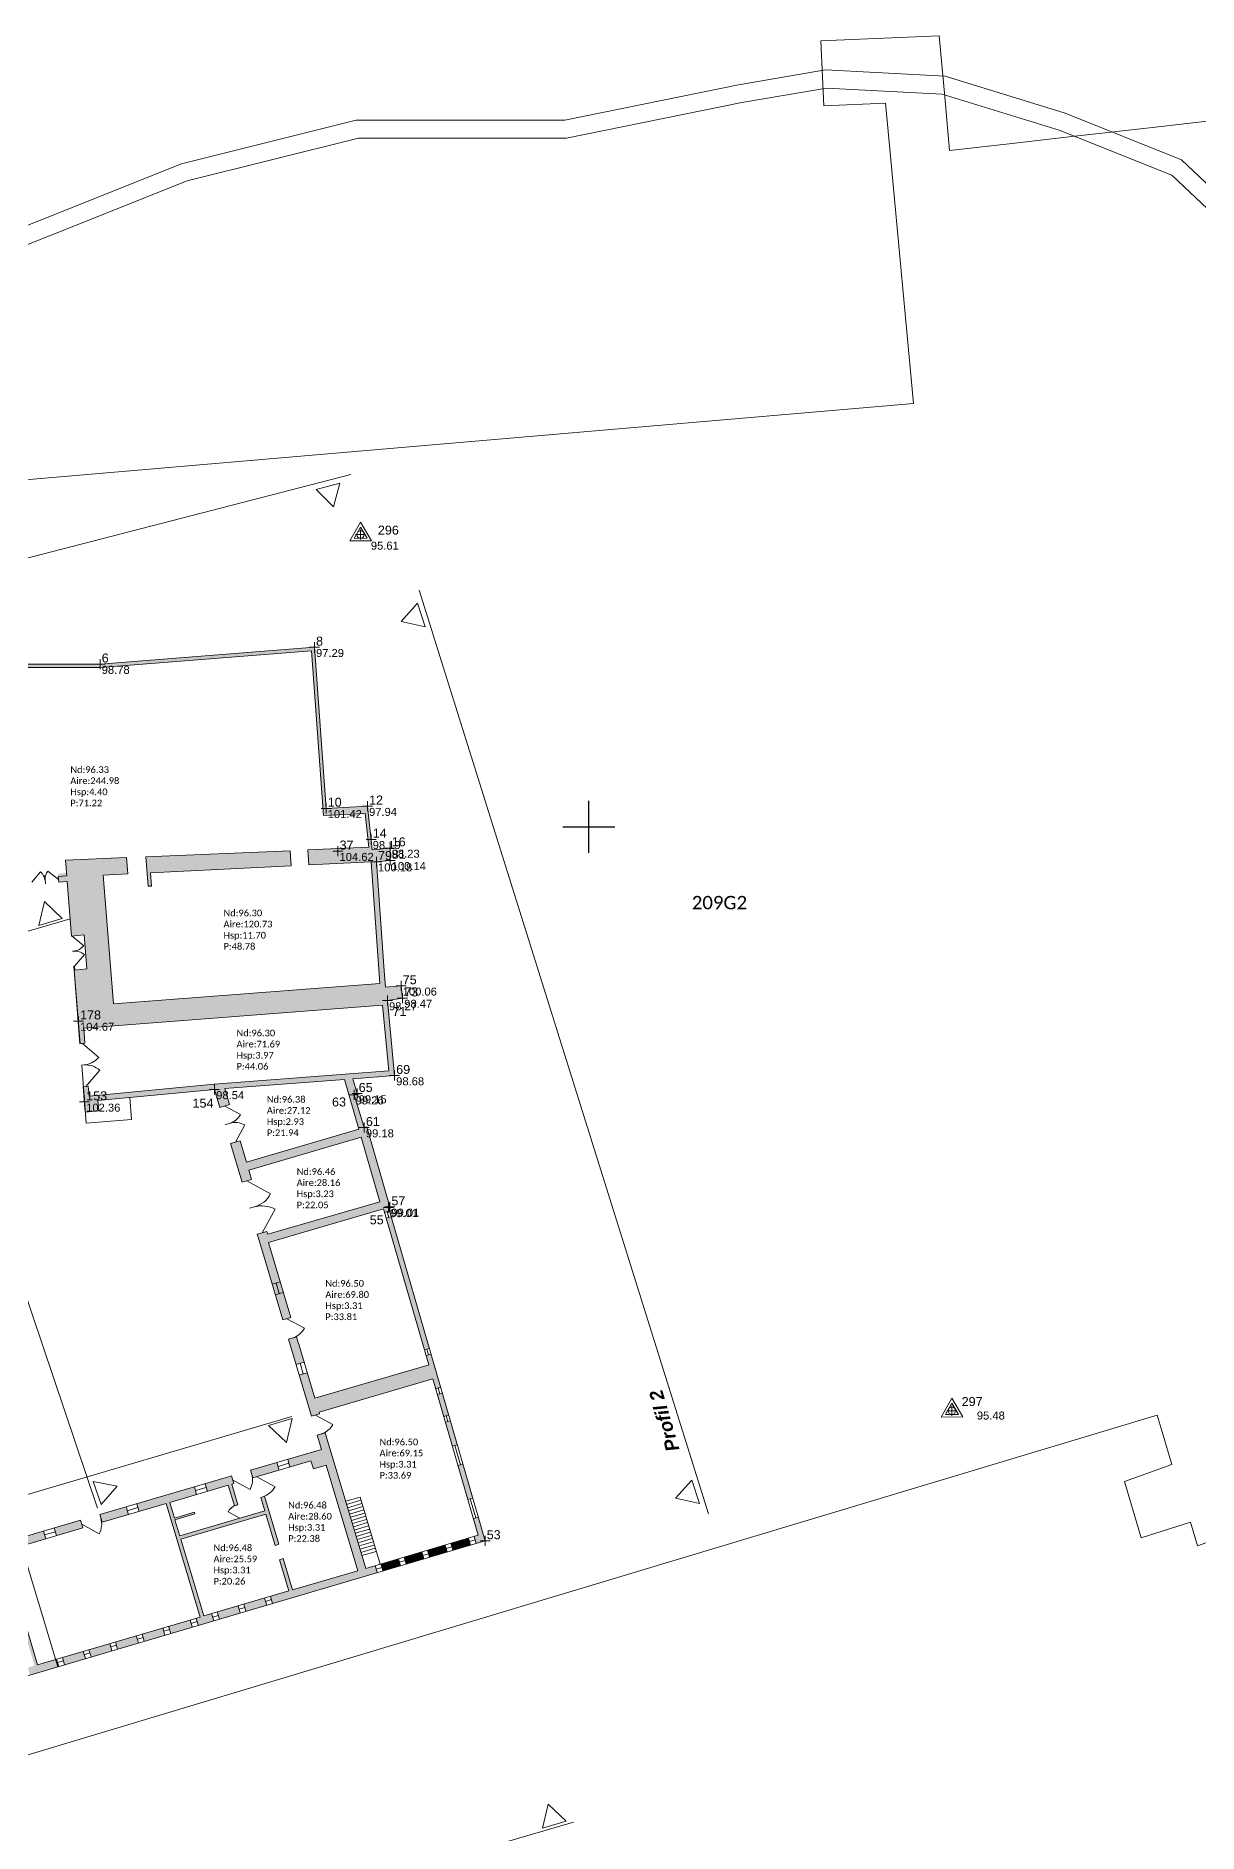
# Model space of a CAD drawing. Header units: metres. Extents: x 113120 to 240396, y 120329 to 242116.
# Drawn here: x 117029.3 to 117099.1, y 121002.1 to 121109.9 of the extents above; entities that cross this region are included whole.
import ezdxf
from ezdxf.enums import TextEntityAlignment as Align

# ---------------------------------------------------------------- set-up
doc = ezdxf.new("R2010")
doc.units = ezdxf.units.M
doc.header["$LTSCALE"] = 3
doc.header["$PDMODE"] = 2
doc.header["$PDSIZE"] = 0.3
doc.layers.get('0').update_dxf_attribs({"lineweight": 0})
for name, color, linetype, lineweight in [('Batiment', 4, 'Continuous', 0), ('Bpn_CaPa', 78, 'Continuous', 0), ('Bpt_CaNu', 7, 'Continuous', 0), ('Coupe profil', 10, 'Continuous', 0), ("Cours d'eau", 140, 'Continuous', 0), ('Hachure batiment', 11, 'Continuous', 0), ('Légende', 255, 'Continuous', 0), ('station', 30, 'Continuous', 0), ('TopoAlt', 30, 'Continuous', 0), ('TOPOJIS', 5, 'Continuous', 0), ('TopoMat', 5, 'Continuous', 0)]:
    doc.layers.add(name, color=color, linetype=linetype, lineweight=lineweight)
doc.layers.add('Carroyage(1)_Croix', color=7, linetype='Continuous')
doc.styles.add('Legend', font='')
doc.styles.get("Standard").update_dxf_attribs({"font": 'arial.ttf'})
doc.styles.get('Legend').set_extended_font_data('Calibri')

# ---------------------------------------------------------------- blocks, each defined once
blk = doc.blocks.new('TCPOINT')
at = {"color": 0}
blk.add_point((0, 0), dxfattribs=at)
at = {"layer": 'TopoAlt'}
blk.add_attdef('ALT', text='', height=0.3, dxfattribs=at).set_placement((0.1, -0.1), align=Align.TOP_LEFT)
at = {"layer": 'TopoMat'}
blk.add_attdef('MAT', (0.1, 0.1), '', height=0.3, dxfattribs=at)
blk = doc.blocks.new('t001')
at = {"color": 0}
blk.add_line((0, 0), (0, 0), dxfattribs=at)
for points in [[(0.65, -0.37), (0, 0.75), (-0.65, -0.38)], [(0.39, -0.22), (0, 0.45), (-0.39, -0.23)]]:
    blk.add_lwpolyline(points, close=True, dxfattribs=at)
blk.add_circle((0, 0), 0.225, dxfattribs=at)

msp = doc.modelspace()

# ---------------------------------------------------------------- hatches: boundary and pattern name
at = {"layer": 'Hachure batiment'}
h = msp.add_hatch(color=256, dxfattribs=at)
h.dxf.hatch_style = 1
h.paths.add_polyline_path([(117042.6, 121038.05), (117043.18, 121038.22), (117043.23, 121038.05), (117049.95, 121040), (117048.83, 121043.88), (117042.1, 121041.89), (117042.26, 121041.34), (117041.69, 121041.17), (117041, 121043.49), (117041.58, 121043.66), (117041.96, 121042.37), (117048.69, 121044.35), (117047.83, 121047.34), (117040.65, 121046.79), (117040.94, 121045.83), (117040.36, 121045.66), (117040.04, 121046.74), (117033.04, 121046.07), (117033.09, 121045.46), (117032.28, 121045.38), (117032.24, 121045.99), (117032.16, 121046.91), (117032.46, 121046.93), (117032.51, 121046.34), (117040.01, 121047.06), (117050.49, 121047.86), (117050.11, 121051.79), (117032.19, 121050.42), (117032.26, 121049.51), (117031.97, 121049.48), (117031.62, 121053.9), (117032.37, 121053.97), (117032.21, 121056.01), (117031.46, 121055.93), (117031.2, 121059.21), (117030.69, 121059.17), (117030.65, 121059.68), (117031.15, 121059.73), (117031.1, 121060.49), (117034.75, 121060.65), (117034.83, 121059.67), (117033.36, 121059.6), (117033.97, 121051.88), (117049.95, 121053.1), (117049.43, 121060.39), (117045.69, 121060.21), (117045.63, 121061.11), (117049.29, 121061.27), (117049.07, 121063.3), (117046.57, 121063.17), (117045.86, 121073.05), (117033.19, 121072.05), (117025.78, 121072.04), (117026.19, 121065.78), (117025.74, 121065.77), (117025.72, 121065.97), (117024.43, 121065.94), (117024.41, 121066.26), (117025.7, 121066.29), (117025.35, 121071.74), (117021.28, 121071.71), (117021.63, 121066.2), (117023.07, 121066.23), (117023.09, 121065.91), (117021.65, 121065.88), (117021.67, 121065.68), (117021.21, 121065.67), (117020.82, 121071.71), (117012.35, 121071.64), (117012.7, 121063.56), (117016.04, 121063.64), (117016.08, 121063.02), (117012.52, 121062.94), (117012.89, 121061.57), (117012.45, 121061.45), (117012.31, 121061.96), (117006.77, 121060.46), (117007.33, 121058.41), (117007.13, 121058.35), (117006.58, 121060.41), (117006.27, 121060.33), (117006.17, 121060.67), (117006.48, 121060.76), (117006.42, 121061), (117006.61, 121061.05), (117006.68, 121060.81), (117009.18, 121061.49), (117009.11, 121061.73), (117009.27, 121061.73), (117009.32, 121061.53), (117011.07, 121062), (117011.06, 121062.05), (117011.2, 121062.09), (117011.21, 121062.04), (117012.36, 121062.35), (117012, 121063.7), (117010.85, 121063.39), (117010.95, 121063), (117010.81, 121062.97), (117010.7, 121063.35), (117008.96, 121062.88), (117009.02, 121062.64), (117008.88, 121062.6), (117008.81, 121062.84), (117006.31, 121062.16), (117006.38, 121061.92), (117006.18, 121061.87), (117006.11, 121062.11), (117005.61, 121061.97), (117005.54, 121062.23), (117011.78, 121063.92), (117010.84, 121067.38), (117012.17, 121067.74), (117011.8, 121069.1), (117012.41, 121069.26), (117011.92, 121069.91), (117011.79, 121072.97), (117012.42, 121072.98), (117012.46, 121072.14), (117014.04, 121072.15), (117013.87, 121075.99), (117014.32, 121076.01), (117014.49, 121072.16), (117018.57, 121072.19), (117025.32, 121072.24), (117033.17, 121072.25), (117046.03, 121073.26), (117046.73, 121063.6), (117049.21, 121063.73), (117049.49, 121061.12), (117050.57, 121061.22), (117050.57, 121060.48), (117049.75, 121060.4), (117050.29, 121052.88), (117051.23, 121052.95), (117051.32, 121052.22), (117050.41, 121052.07), (117050.84, 121047.57), (117048.33, 121047.37), (117048.59, 121046.49), (117048.41, 121046.42), (117049.02, 121044.45), (117049.17, 121044.49), (117050.55, 121039.69), (117050.47, 121039.66), (117050.53, 121039.45), (117050.24, 121039.36), (117050.18, 121039.57), (117043.27, 121037.56), (117044.61, 121033.06), (117044.13, 121032.92)])
h = msp.add_hatch(color=256, dxfattribs=at)
h.dxf.hatch_style = 1
h.paths.add_polyline_path([(117035.92, 121060.7), (117044.58, 121061.06), (117044.64, 121060.15), (117036.19, 121059.74), (117036.25, 121058.94), (117036.06, 121058.93)])
h = msp.add_hatch(color=256, dxfattribs=at)
h.dxf.hatch_style = 1
h.paths.add_polyline_path([(117050.63, 121039.1), (117052.92, 121031.2), (117052.63, 121031.12), (117050.34, 121039.02)])
h = msp.add_hatch(color=256, dxfattribs=at)
h.dxf.hatch_style = 1
h.paths.add_polyline_path([(117044.93, 121030.25), (117044.48, 121031.76), (117044.96, 121031.9), (117045.41, 121030.39)])
h = msp.add_hatch(color=256, dxfattribs=at)
h.dxf.hatch_style = 1
h.paths.add_polyline_path([(117053.02, 121030.86), (117052.73, 121030.78), (117052.9, 121030.22), (117046.06, 121028.23), (117045.6, 121029.75), (117045.12, 121029.61), (117045.86, 121027.14), (117046.34, 121027.28), (117046.31, 121027.38), (117053.14, 121029.38), (117053.31, 121028.79), (117053.59, 121028.88)])
h = msp.add_hatch(color=256, dxfattribs=at)
h.dxf.hatch_style = 1
h.paths.add_polyline_path([(117054.08, 121027.22), (117053.69, 121028.53), (117053.41, 121028.45), (117053.79, 121027.13)])
h = msp.add_hatch(color=256, dxfattribs=at)
h.dxf.hatch_style = 1
h.paths.add_polyline_path([(117043.52, 121015.91), (117043.39, 121016.33), (117044.49, 121016.66), (117043.93, 121018.53), (117044.15, 121018.6), (117044.71, 121016.72), (117048.63, 121017.87), (117046.74, 121024.21), (117045.97, 121023.98), (117045.82, 121024.46), (117044.56, 121024.09), (117044.43, 121024.55), (117046.46, 121025.15), (117046.2, 121026.01), (117046.68, 121026.15), (117049.11, 121018.01), (117049.67, 121018.18), (117049.8, 121017.76)])
h = msp.add_hatch(color=256, dxfattribs=at)
h.dxf.hatch_style = 1
h.paths.add_polyline_path([(117054.31, 121025.34), (117053.89, 121026.79), (117054.18, 121026.87), (117054.6, 121025.42)])
h = msp.add_hatch(color=256, dxfattribs=at)
h.dxf.hatch_style = 1
h.paths.add_polyline_path([(117042.2, 121023.9), (117043.78, 121024.36), (117043.92, 121023.9), (117042.34, 121023.44)])
h = msp.add_hatch(color=256, dxfattribs=at)
h.dxf.hatch_style = 1
h.paths.add_polyline_path([(117055.52, 121022.23), (117054.93, 121024.27), (117054.65, 121024.18), (117055.24, 121022.15)])
h = msp.add_hatch(color=256, dxfattribs=at)
h.dxf.hatch_style = 1
h.paths.add_polyline_path([(117039.05, 121014.61), (117038.93, 121015.02), (117039.17, 121015.09), (117037.13, 121021.91), (117035.51, 121021.43), (117035.37, 121021.89), (117038.83, 121022.91), (117038.96, 121022.45), (117037.35, 121021.97), (117037.64, 121021.02), (117038.84, 121021.38), (117038.86, 121021.28), (117037.66, 121020.93), (117037.95, 121019.97), (117043.06, 121021.47), (117042.81, 121022.27), (117043.04, 121022.34), (117043.9, 121019.46), (117043.67, 121019.39), (117043.12, 121021.27), (117038.01, 121019.77), (117039.39, 121015.16), (117039.86, 121015.3), (117039.99, 121014.87)])
h = msp.add_hatch(color=256, dxfattribs=at)
h.dxf.hatch_style = 1
h.paths.add_polyline_path([(117041.05, 121023.56), (117040.68, 121023.45), (117039.47, 121023.09), (117039.61, 121022.63), (117040.86, 121023), (117041.23, 121021.77), (117041.44, 121021.83), (117041.07, 121023.06), (117041.19, 121023.1)])
h = msp.add_hatch(color=256, dxfattribs=at)
h.dxf.hatch_style = 1
h.paths.add_polyline_path([(117034.73, 121021.7), (117033.15, 121021.24), (117033.29, 121020.78), (117034.87, 121021.24)])
h = msp.add_hatch(color=256, dxfattribs=at)
h.dxf.hatch_style = 1
h.paths.add_polyline_path([(117032, 121020.9), (117030.42, 121020.44), (117030.56, 121019.98), (117032.13, 121020.44)])
h = msp.add_hatch(color=256, dxfattribs=at)
h.dxf.hatch_style = 1
h.paths.add_polyline_path([(117055.74, 121019.51), (117055.62, 121019.93), (117055.86, 121020), (117055.57, 121021), (117055.86, 121021.08), (117056.27, 121019.66)])
h = msp.add_hatch(color=256, dxfattribs=at)
h.dxf.hatch_style = 1
h.paths.add_polyline_path([(117025.88, 121019.1), (117029.78, 121020.25), (117029.91, 121019.79), (117027.41, 121019.05), (117029.41, 121012.23), (117030.5, 121012.55), (117030.56, 121012.57), (117030.69, 121012.12), (117028.96, 121011.62), (117028.84, 121012.06), (117029.24, 121012.18), (117028.05, 121016.25), (117025.55, 121015.52), (117025.77, 121014.76), (117025.6, 121014.71), (117025.33, 121015.64), (117024.69, 121015.45), (117024.96, 121014.52), (117024.81, 121014.47), (117024.52, 121015.43), (117024.04, 121015.29), (117023.99, 121015.46), (117024.47, 121015.6), (117024.03, 121017.12), (117024.18, 121017.17), (117024.63, 121015.65), (117027.94, 121016.62), (117027.24, 121019), (117026.01, 121018.64)])
h = msp.add_hatch(color=256, dxfattribs=at)
h.dxf.hatch_style = 1
h.paths.add_polyline_path([(117052.94, 121018.68), (117054, 121019), (117053.88, 121019.41), (117052.82, 121019.1)])
h = msp.add_hatch(color=256, dxfattribs=at)
h.dxf.hatch_style = 1
h.paths.add_polyline_path([(117054.34, 121019.1), (117055.4, 121019.41), (117055.28, 121019.83), (117054.22, 121019.52)])
h = msp.add_hatch(color=256, dxfattribs=at)
h.dxf.hatch_style = 1
h.paths.add_polyline_path([(117050.02, 121018.28), (117051.07, 121018.59), (117051.2, 121018.17), (117050.14, 121017.86)])
h = msp.add_hatch(color=256, dxfattribs=at)
h.dxf.hatch_style = 1
h.paths.add_polyline_path([(117051.54, 121018.27), (117052.6, 121018.58), (117052.47, 121019), (117051.42, 121018.69)])
h = msp.add_hatch(color=256, dxfattribs=at)
h.dxf.hatch_style = 1
h.paths.add_polyline_path([(117041.92, 121015.44), (117041.8, 121015.87), (117043.04, 121016.23), (117043.17, 121015.8)])
h = msp.add_hatch(color=256, dxfattribs=at)
h.dxf.hatch_style = 1
h.paths.add_polyline_path([(117040.2, 121015.4), (117041.45, 121015.77), (117041.58, 121015.34), (117040.33, 121014.97)])
h = msp.add_hatch(color=256, dxfattribs=at)
h.dxf.hatch_style = 1
h.paths.add_polyline_path([(117034.22, 121013.17), (117034.09, 121013.6), (117035.34, 121013.97), (117035.47, 121013.54)])
h = msp.add_hatch(color=256, dxfattribs=at)
h.dxf.hatch_style = 1
h.paths.add_polyline_path([(117035.82, 121013.64), (117035.69, 121014.07), (117036.93, 121014.44), (117037.06, 121014.01)])
h = msp.add_hatch(color=256, dxfattribs=at)
h.dxf.hatch_style = 1
h.paths.add_polyline_path([(117037.41, 121014.11), (117037.28, 121014.54), (117038.58, 121014.92), (117038.7, 121014.51)])
h = msp.add_hatch(color=256, dxfattribs=at)
h.dxf.hatch_style = 1
h.paths.add_polyline_path([(117031.04, 121012.23), (117030.91, 121012.67), (117032.16, 121013.03), (117032.29, 121012.6)])
h = msp.add_hatch(color=256, dxfattribs=at)
h.dxf.hatch_style = 1
h.paths.add_polyline_path([(117032.63, 121012.7), (117032.5, 121013.13), (117033.75, 121013.5), (117033.88, 121013.07)])

# ---------------------------------------------------------------- linework, layer by layer
at = {"layer": 'Batiment'}
for p, q in [((117033.17, 121072.25), (117046.03, 121073.26)), ((117046.03, 121073.26), (117046.73, 121063.6)), ((117025.32, 121072.24), (117033.17, 121072.25)), ((117033.19, 121072.05), (117045.86, 121073.05)), ((117045.86, 121073.05), (117046.57, 121063.17)), ((117025.78, 121072.04), (117033.17, 121072.05)), ((117046.73, 121063.6), (117049.21, 121063.73)), ((117049.21, 121063.73), (117049.49, 121061.12)), ((117046.57, 121063.17), (117049.07, 121063.3)), ((117049.07, 121063.3), (117049.29, 121061.27)), ((117031.1, 121060.49, 104.05), (117034.75, 121060.65, 83.14)), ((117031.1, 121060.49), (117031.17, 121059.56)), ((117034.75, 121060.65), (117034.83, 121059.67)), ((117035.92, 121060.7, 76.45), (117044.58, 121061.06, 26.94)), ((117035.92, 121060.7), (117036.06, 121058.93)), ((117045.63, 121061.11, 20.94), (117049.29, 121061.27)), ((117045.69, 121060.21, 101.02), (117049.43, 121060.39, 100.24)), ((117049.49, 121061.12, 98.23), (117050.57, 121061.22, 98.23)), ((117049.75, 121060.4), (117050.57, 121060.48)), ((117050.22, 121053.85), (117049.75, 121060.4)), ((117050.57, 121060.48, 100.14), (117050.57, 121061.22, 98.23)), ((117029.85, 121059.59), (117029.89, 121059.07)), ((117030.66, 121059.51), (117030.69, 121059.17)), ((117033.36, 121059.6, 103.59), (117034.83, 121059.67, 103.28)), ((117033.36, 121059.6), (117033.97, 121051.88)), ((117036.19, 121059.74, 103), (117044.64, 121060.15, 101.24)), ((117036.19, 121059.74), (117036.25, 121058.94)), ((117031.2, 121059.21), (117031.45, 121055.93)), ((117036.06, 121058.93, 103.04), (117036.25, 121058.94, 103)), ((117032.21, 121056.01), (117032.37, 121053.97)), ((117031.5, 121055.94), (117031.5, 121055.94)), ((117031.57, 121055.04), (117031.52, 121055.04)), ((117031.61, 121053.9), (117031.6, 121054.14)), ((117031.61, 121053.9), (117031.96, 121049.48)), ((117031.66, 121053.9), (117031.64, 121054.14)), ((117050.29, 121052.88), (117050.22, 121053.85, 100.04)), ((117033.97, 121051.88, 98.47), (117049.95, 121053.1, 98.67)), ((117051.23, 121052.95, 100.06), (117050.29, 121052.88)), ((117051.32, 121052.22), (117051.23, 121052.95)), ((117032.19, 121050.42, 98.44), (117050.11, 121051.79, 98.67)), ((117050.49, 121047.86), (117050.11, 121051.79)), ((117050.41, 121052.07), (117051.32, 121052.22)), ((117050.84, 121047.57), (117050.41, 121052.07)), ((117032.19, 121050.42), (117032.26, 121049.51)), ((117032.26, 121049.51), (117031.96, 121049.48)), ((117032.36, 121048.22), (117032.06, 121048.2)), ((117040.02, 121047.06, 98.54), (117050.49, 121047.86, 98.67)), ((117048.33, 121047.37, 98.65), (117050.84, 121047.57, 98.68)), ((117032.46, 121046.93), (117032.16, 121046.91)), ((117032.16, 121046.91), (117032.28, 121045.38)), ((117032.46, 121046.93), (117032.51, 121046.34)), ((117032.51, 121046.34), (117040.01, 121047.06)), ((117033.04, 121046.07), (117040.04, 121046.74)), ((117040.04, 121046.74), (117040.36, 121045.66)), ((117040.65, 121046.79, 98.55), (117047.83, 121047.34, 98.64)), ((117040.65, 121046.79), (117040.94, 121045.83)), ((117048.59, 121046.49), (117048.33, 121047.37)), ((117048.41, 121046.42), (117048.59, 121046.49)), ((117049.02, 121044.45), (117048.41, 121046.42)), ((117032.24, 121045.99), (117032.24, 121045.99)), ((117032.28, 121045.38), (117033.09, 121045.46)), ((117033.04, 121046.07), (117033.09, 121045.46)), ((117040.94, 121045.83, 98.55), (117040.36, 121045.66)), ((117041.24, 121044.79, 98.55), (117040.67, 121044.62)), ((117041.58, 121043.66, 98.55), (117041, 121043.49)), ((117041, 121043.49), (117041.69, 121041.17)), ((117041.58, 121043.66), (117041.96, 121042.37)), ((117048.83, 121043.88), (117042.1, 121041.89)), ((117042.26, 121041.34), (117041.69, 121041.17)), ((117042.1, 121041.89), (117042.26, 121041.34)), ((117049.95, 121040, 99.1), (117043.23, 121038.05, 100.53)), ((117042.72, 121039.78), (117042.14, 121039.61)), ((117050.18, 121039.57, 99.07), (117043.27, 121037.56, 100.55)), ((117050.53, 121039.45, 99.01), (117050.24, 121039.36, 99.07)), ((117050.63, 121039.1, 99.01), (117050.34, 121039.02, 99.07)), ((117050.39, 121039.4, 99.04), (117050.49, 121039.06, 99.04)), ((117043.18, 121038.22), (117042.6, 121038.05)), ((117042.6, 121038.05), (117042.79, 121037.42)), ((117043.18, 121038.22), (117043.23, 121038.05)), ((117042.79, 121037.42), (117044.13, 121032.92)), ((117043.27, 121037.56), (117044.61, 121033.06)), ((117050.78, 121037.51, 99.07), (117050.78, 121037.51, 99.07)), ((117050.97, 121036.87, 99.07), (117050.97, 121036.87, 99.07)), ((117043.97, 121035.21, 100.88), (117043.49, 121035.07, 100.98)), ((117044.16, 121034.57, 100.88), (117043.68, 121034.43, 100.98)), ((117043.73, 121035.14, 100.93), (117043.92, 121034.5, 100.93)), ((117044.03, 121033.28), (117044.03, 121033.28)), ((117044.61, 121033.06, 100.53), (117044.13, 121032.92, 100.64)), ((117044.96, 121031.9, 100.53), (117044.48, 121031.76, 100.63)), ((117044.48, 121031.76), (117045.86, 121027.14)), ((117044.96, 121031.9), (117045.08, 121031.49)), ((117045.09, 121031.46), (117046.06, 121028.23)), ((117045.41, 121030.39, 100.54), (117044.93, 121030.25, 100.64)), ((117045.17, 121030.32, 100.59), (117045.36, 121029.68, 100.59)), ((117052.91, 121030.22, 99.07), (117046.06, 121028.23, 100.53)), ((117052.92, 121031.2, 99.01), (117052.63, 121031.12, 99.08)), ((117053.02, 121030.86, 99.01), (117052.73, 121030.78, 99.08)), ((117052.78, 121031.16, 99.05), (117052.88, 121030.82, 99.05)), ((117045.6, 121029.75, 100.53), (117045.12, 121029.61, 100.64)), ((117053.14, 121029.38), (117046.31, 121027.38)), ((117053.59, 121028.88), (117053.31, 121028.79)), ((117053.69, 121028.53), (117053.41, 121028.45)), ((117053.45, 121028.84), (117053.55, 121028.49)), ((117045.86, 121027.14, 98.08), (117046.34, 121027.28, 98.07)), ((117046.31, 121027.38), (117046.34, 121027.28)), ((117054.08, 121027.22), (117053.79, 121027.13)), ((117053.93, 121027.18), (117054.03, 121026.83)), ((117046.2, 121026.01, 98.08), (117046.68, 121026.15, 98.07)), ((117046.2, 121026.01), (117046.46, 121025.15)), ((117046.68, 121026.15), (117049.11, 121018.01)), ((117054.18, 121026.87), (117053.89, 121026.79)), ((117046.46, 121025.15), (117042.2, 121023.9)), ((117054.6, 121025.42), (117054.31, 121025.34)), ((117054.45, 121025.38), (117054.79, 121024.23)), ((117042.34, 121023.44), (117042.2, 121023.9)), ((117045.82, 121024.46), (117042.34, 121023.44)), ((117043.78, 121024.36), (117043.92, 121023.9)), ((117043.85, 121024.13), (117044.49, 121024.32)), ((117044.43, 121024.55), (117044.56, 121024.09)), ((117045.82, 121024.46), (117045.97, 121023.98)), ((117046.74, 121024.21), (117045.97, 121023.98)), ((117046.74, 121024.21), (117048.63, 121017.87)), ((117054.93, 121024.27), (117054.65, 121024.18)), ((117040.73, 121023.46), (117033.15, 121021.24)), ((117040.86, 121023), (117037.35, 121021.97)), ((117038.83, 121022.91), (117038.96, 121022.45)), ((117038.9, 121022.68), (117039.54, 121022.87)), ((117039.47, 121023.09), (117039.61, 121022.63)), ((117041.05, 121023.56), (117040.68, 121023.45)), ((117040.86, 121023), (117041.23, 121021.77)), ((117041.19, 121023.1), (117041.05, 121023.56)), ((117041.07, 121023.06), (117041.19, 121023.1)), ((117041.19, 121023.1), (117041.07, 121023.06)), ((117041.07, 121023.06), (117041.44, 121021.83)), ((117037.13, 121021.91), (117033.29, 121020.78)), ((117034.73, 121021.7), (117034.87, 121021.24)), ((117034.8, 121021.47), (117035.44, 121021.66)), ((117035.37, 121021.89), (117035.51, 121021.43)), ((117035.37, 121021.89), (117035.51, 121021.43)), ((117037.13, 121021.91), (117039.17, 121015.09)), ((117037.35, 121021.97), (117037.64, 121021.02)), ((117041.44, 121021.83), (117041.23, 121021.77)), ((117043.04, 121022.34), (117042.81, 121022.27)), ((117042.81, 121022.27), (117043.06, 121021.47)), ((117042.83, 121022.24), (117042.83, 121022.24)), ((117043.04, 121022.34), (117043.9, 121019.46)), ((117048.77, 121022.29), (117047.91, 121022.04)), ((117048.82, 121022.1), (117047.96, 121021.85)), ((117048.88, 121021.91), (117048.02, 121021.65)), ((117048.94, 121021.72), (117048.08, 121021.46)), ((117048.99, 121021.52), (117048.13, 121021.27)), ((117048.77, 121022.29), (117049.97, 121018.27)), ((117055.52, 121022.23), (117055.24, 121022.15)), ((117055.38, 121022.19), (117055.71, 121021.04)), ((117032, 121020.9), (117023.64, 121018.45)), ((117032.13, 121020.44), (117027.41, 121019.05)), ((117030.42, 121020.44), (117030.56, 121019.98)), ((117032.13, 121020.44), (117032, 121020.9)), ((117033.29, 121020.78), (117033.15, 121021.24)), ((117038.84, 121021.38), (117037.64, 121021.02)), ((117038.86, 121021.28), (117037.66, 121020.93)), ((117037.66, 121020.93), (117037.95, 121019.97)), ((117043.06, 121021.47), (117037.95, 121019.97)), ((117041.47, 121020.79), (117038.01, 121019.77)), ((117038.84, 121021.38), (117038.86, 121021.28)), ((117043.12, 121021.27), (117041.47, 121020.79)), ((117043.12, 121021.27), (117043.67, 121019.39)), ((117049.05, 121021.33), (117048.19, 121021.08)), ((117049.11, 121021.14), (117048.25, 121020.89)), ((117049.16, 121020.95), (117048.31, 121020.7)), ((117049.22, 121020.76), (117048.36, 121020.51)), ((117049.28, 121020.56), (117048.42, 121020.31)), ((117055.86, 121021.08), (117055.57, 121021)), ((117021.55, 121009.43, 98.92), (117056.27, 121019.66, 97.85)), ((117029.78, 121020.25), (117029.91, 121019.79)), ((117029.84, 121020.02), (117030.49, 121020.21)), ((117038.01, 121019.77), (117039.39, 121015.16)), ((117043.67, 121019.39), (117043.9, 121019.46)), ((117049.33, 121020.37), (117048.48, 121020.12)), ((117049.39, 121020.18), (117048.53, 121019.93)), ((117049.44, 121019.99), (117048.59, 121019.74)), ((117049.5, 121019.8), (117048.65, 121019.55)), ((117049.56, 121019.61), (117048.71, 121019.36)), ((117049.61, 121019.41), (117048.76, 121019.16)), ((117055.86, 121020), (117049.11, 121018.01)), ((117055.34, 121019.62), (117055.68, 121019.72)), ((117029.41, 121012.23), (117027.41, 121019.05)), ((117043.93, 121018.53), (117044.15, 121018.6)), ((117043.93, 121018.53), (117044.49, 121016.66)), ((117044.15, 121018.6), (117044.71, 121016.72)), ((117049.67, 121019.22), (117048.82, 121018.97)), ((117049.73, 121019.03), (117048.88, 121018.78)), ((117051.14, 121018.38), (117051.48, 121018.48)), ((117052.54, 121018.79), (117052.88, 121018.89)), ((117053.94, 121019.21), (117054.28, 121019.31)), ((117048.63, 121017.87), (117044.71, 121016.72)), ((117049.73, 121017.97), (117050.08, 121018.07)), ((117044.49, 121016.66), (117039.39, 121015.16)), ((117043.04, 121016.23), (117043.17, 121015.8)), ((117043.1, 121016.03), (117043.45, 121016.14)), ((117043.39, 121016.33), (117043.52, 121015.91)), ((117039.17, 121015.09), (117029.41, 121012.23)), ((117039.86, 121015.3), (117039.99, 121014.87)), ((117039.92, 121015.08), (117040.27, 121015.18)), ((117040.2, 121015.4), (117040.33, 121014.97)), ((117041.45, 121015.77), (117041.58, 121015.34)), ((117041.51, 121015.56), (117041.86, 121015.66)), ((117041.8, 121015.87), (117041.92, 121015.44)), ((117035.34, 121013.97), (117035.47, 121013.54)), ((117035.69, 121014.07), (117035.82, 121013.64)), ((117036.93, 121014.44), (117037.06, 121014.01)), ((117036.99, 121014.24), (117037.34, 121014.34)), ((117037.28, 121014.54), (117037.41, 121014.11)), ((117038.64, 121014.71), (117038.99, 121014.82)), ((117032.16, 121013.03), (117032.29, 121012.6)), ((117032.22, 121012.83), (117032.56, 121012.94)), ((117032.5, 121013.13), (117032.63, 121012.7)), ((117033.75, 121013.5), (117033.88, 121013.07)), ((117033.81, 121013.3), (117034.15, 121013.4)), ((117034.09, 121013.6), (117034.22, 121013.17)), ((117035.4, 121013.77), (117035.75, 121013.87)), ((117030.69, 121012.12), (117030.56, 121012.57)), ((117030.62, 121012.36), (117030.97, 121012.46))]:
    msp.add_line(p, q, dxfattribs=at)
at = {"layer": 'Batiment', "flags": 128}
for points in [[(117044.64, 121060.15), (117044.58, 121061.06)], [(117045.69, 121060.21), (117045.63, 121061.11)], [(117049.95, 121053.1), (117049.43, 121060.39)], [(117030.66, 121059.51), (117031.17, 121059.56)], [(117030.69, 121059.17), (117031.2, 121059.21)], [(117031.45, 121055.93), (117032.21, 121056.01)], [(117031.6, 121054.14), (117031.64, 121054.14)], [(117031.61, 121053.9), (117031.62, 121053.9)], [(117031.62, 121053.9), (117032.37, 121053.97)], [(117048.69, 121044.35), (117047.83, 121047.34)], [(117048.69, 121044.35), (117041.96, 121042.37)], [(117056.27, 121019.66), (117050.47, 121039.66), (117050.55, 121039.69), (117049.17, 121044.49), (117049.02, 121044.45)], [(117049.95, 121040), (117048.83, 121043.88)], [(117052.9, 121030.22), (117050.18, 121039.57)], [(117055.86, 121020), (117053.14, 121029.38)], [(117054, 121019), (117053.88, 121019.41)], [(117054.34, 121019.1), (117054.22, 121019.52)], [(117055.4, 121019.41), (117055.28, 121019.83)], [(117055.74, 121019.51), (117055.62, 121019.93)], [(117050.14, 121017.86), (117050.02, 121018.28)], [(117051.2, 121018.17), (117051.07, 121018.59)], [(117051.54, 121018.27), (117051.42, 121018.69)], [(117052.6, 121018.58), (117052.47, 121019)], [(117052.94, 121018.68), (117052.82, 121019.1)], [(117049.8, 121017.76), (117049.67, 121018.18)], [(117038.7, 121014.51), (117038.58, 121014.92)], [(117039.05, 121014.61), (117038.93, 121015.02)], [(117031.04, 121012.23), (117030.91, 121012.67)]]:
    msp.add_lwpolyline(points, dxfattribs=at)
for points in [[(117029.07, 121059.18), (117029.59, 121059.8, -0.198912), (117029.87, 121059.25)], [(117030.67, 121059.34), (117030.04, 121059.84, 0.198912), (117029.87, 121059.25)], [(117031.5, 121055.94), (117032.19, 121055.35, -0.198912), (117031.57, 121055.04)], [(117031.64, 121054.14), (117032.23, 121054.83, 0.198912), (117031.57, 121055.04)], [(117032.11, 121049.49), (117033.09, 121048.66, -0.198912), (117032.21, 121048.21)], [(117032.31, 121046.92), (117033.15, 121047.9, 0.198912), (117032.21, 121048.21)], [(117040.65, 121045.74), (117041.6, 121045.23, -0.198912), (117040.95, 121044.71)], [(117041.29, 121043.58), (117041.85, 121044.61, 0.198912), (117040.95, 121044.71)], [(117041.97, 121041.25), (117043.4, 121040.47, -0.198912), (117042.43, 121039.69)], [(117042.89, 121038.13), (117043.67, 121039.56, 0.198912), (117042.43, 121039.69)], [(117046.1, 121027.21), (117047.14, 121026.65, -0.198912), (117046.44, 121026.08)], [(117041.12, 121023.33), (117042.17, 121022.75, 0.198912), (117042.27, 121023.67)], [(117042.57, 121023.5), (117043.67, 121022.91, -0.198912), (117042.93, 121022.31)], [(117041.56, 121021.03), (117040.86, 121021.41, -0.198912), (117041.33, 121021.8)], [(117032.07, 121020.67), (117033.12, 121020.09, 0.198912), (117033.22, 121021.01)]]:
    msp.add_lwpolyline(points, format="xyb", dxfattribs=at)
at = {"layer": 'Batiment', "elevation": -0.01, "flags": 128}
msp.add_lwpolyline([(117044.37, 121032.99), (117045.44, 121032.42, -0.198912), (117044.72, 121031.83)], format="xyb", dxfattribs=at)
at = {"layer": 'Bpn_CaPa'}
for p, q in [((117076.42, 121109.63), (117083.52, 121109.93)), ((117083.52, 121109.93), (117076.42, 121109.63)), ((117083.52, 121109.93), (117083.85, 121106.29)), ((117083.85, 121106.29), (117083.52, 121109.93)), ((117076.6, 121105.75), (117076.42, 121109.63)), ((117076.42, 121109.63), (117076.6, 121105.75)), ((117080.3, 121105.91), (117076.6, 121105.75)), ((117076.6, 121105.75), (117080.3, 121105.91)), ((117080.6, 121102.73), (117080.3, 121105.91)), ((117080.3, 121105.91), (117080.6, 121102.73)), ((117083.85, 121106.29), (117084.13, 121103.06)), ((117084.13, 121103.06), (117083.85, 121106.29)), ((117096.32, 121104.45), (117100.48, 121104.92)), ((117100.48, 121104.92), (117096.32, 121104.45)), ((117084.13, 121103.06), (117087.54, 121103.45)), ((117087.54, 121103.45), (117084.13, 121103.06)), ((117087.54, 121103.45), (117091.65, 121103.92)), ((117091.65, 121103.92), (117087.54, 121103.45)), ((117091.65, 121103.92), (117096.32, 121104.45)), ((117096.32, 121104.45), (117091.65, 121103.92)), ((117081.98, 121087.89), (117080.6, 121102.73)), ((117080.6, 121102.73), (117081.98, 121087.89)), ((117023.36, 121082.86), (117081.98, 121087.89)), ((117081.98, 121087.89), (117023.36, 121082.86)), ((117031.2, 121059.21), (117031.46, 121055.93)), ((117031.6, 121054.14), (117031.97, 121049.48)), ((117031.64, 121054.14), (117031.66, 121053.91)), ((117032.07, 121048.2), (117032.34, 121044.71)), ((117032.34, 121044.71), (117032.24, 121045.99)), ((117035.06, 121044.93), (117034.95, 121046.25)), ((117034.95, 121046.25), (117035.06, 121044.93)), ((117032.34, 121044.72), (117035.06, 121044.93)), ((117035.06, 121044.93), (117032.34, 121044.72)), ((117023.22, 121005.14), (117096.59, 121027.2)), ((117096.59, 121027.2), (117023.22, 121005.14)), ((117096.59, 121027.2), (117096.89, 121026.2)), ((117096.89, 121026.2), (117096.59, 121027.2)), ((117096.89, 121026.2), (117097.48, 121024.25)), ((117097.48, 121024.25), (117096.89, 121026.2)), ((117097.48, 121024.25), (117094.63, 121023.22)), ((117094.63, 121023.22), (117097.48, 121024.25)), ((117094.63, 121023.22), (117095.63, 121019.85)), ((117095.63, 121019.85), (117094.63, 121023.22)), ((117095.63, 121019.85), (117098.6, 121020.78)), ((117098.6, 121020.78), (117095.63, 121019.85)), ((117098.6, 121020.78), (117099.01, 121019.37)), ((117099.01, 121019.37), (117098.6, 121020.78)), ((117099.01, 121019.37), (117102.89, 121020.76)), ((117102.89, 121020.76), (117099.01, 121019.37)), ((117028.31, 121019.82), (117030.63, 121012.11)), ((117030.63, 121012.11), (117028.31, 121019.82))]:
    msp.add_line(p, q, dxfattribs=at)
at = {"layer": 'Carroyage(1)_Croix'}
for p, q in [((117062.5, 121060.94), (117062.5, 121064.06)), ((117060.94, 121062.5), (117064.06, 121062.5))]:
    msp.add_line(p, q, dxfattribs=at)
at = {"layer": 'Coupe profil', "color": 1}
msp.add_line((117012.65, 121017.68), (117044.68, 121027.12), dxfattribs=at)
at = {"layer": 'Coupe profil', "color": 1, "flags": 128}
for points in [[(117048.21, 121083.62), (116991.99, 121069.11)], [(117069.67, 121021.28), (117052.32, 121076.69)], [(117002.4, 121048.49), (117031.37, 121056.97)], [(117021.15, 121056.78), (117033.02, 121021.63)], [(116988.03, 120981.28), (117061.57, 121002.79)]]:
    msp.add_lwpolyline(points, dxfattribs=at)
for points in [[(117047.18, 121081.69), (117047.56, 121083.11), (117046.14, 121082.73)], [(117051.23, 121074.81), (117052.67, 121074.49), (117052.22, 121075.9)], [(117029.83, 121058.01), (117029.49, 121056.58), (117030.9, 121057)], [(117044.35, 121025.57), (117044.69, 121027), (117043.28, 121026.58)], [(117034.2, 121022.95), (117032.75, 121023.23), (117033.23, 121021.84)], [(117067.69, 121022.22), (117069.13, 121021.9), (117068.68, 121023.31)], [(117060.06, 121003.86), (117059.72, 121002.43), (117061.13, 121002.85)]]:
    msp.add_lwpolyline(points, close=True, dxfattribs=at)
at = {"layer": "Cours d'eau", "flags": 128}
for points in [[(116957.14, 121082.42), (116961.11, 121078.87), (116967.16, 121077.11), (116976.28, 121077.46), (116986.2, 121081.61), (116993.91, 121084.44), (117001.5, 121085.46), (117008.98, 121086.37), (117021.32, 121095.59), (117038.06, 121102.27), (117048.54, 121104.89), (117061.05, 121104.89), (117071.48, 121107.01), (117076.7, 121107.9), (117083.88, 121107.53), (117091.08, 121105.31), (117098.06, 121102.51), (117100.9, 121099.83)], [(116956.42, 121081.61), (116960.57, 121077.9), (116967.03, 121076.03), (116976.51, 121076.39), (116986.6, 121080.61), (116994.17, 121083.38), (117001.64, 121084.39), (117009.39, 121085.33), (117021.86, 121094.64), (117038.4, 121101.24), (117048.67, 121103.81), (117061.16, 121103.81), (117071.68, 121105.95), (117076.76, 121106.81), (117083.69, 121106.45), (117090.72, 121104.29), (117097.47, 121101.59), (117099.97, 121099.23)]]:
    msp.add_lwpolyline(points, dxfattribs=at)

# ---------------------------------------------------------------- block references
at = {"layer": 'station'}
for p in [(117048.8, 121080.02), (117084.28, 121027.47)]:
    msp.add_blockref('t001', p, dxfattribs=at)
at = {"layer": 'TOPOJIS'}
ref = msp.add_blockref('TCPOINT', (117048.8, 121080.02, 95.61), dxfattribs=at)
ref.add_attrib('MAT', '296', (117049.84, 121080.02, 95.61), dxfattribs={"layer": 'TopoMat', "height": 0.54})
ref.add_attrib('ALT', '95.61', dxfattribs={"layer": 'TopoAlt', "height": 0.48}).set_placement((117049.42, 121079.6, 95.61), align=Align.TOP_LEFT)
ref = msp.add_blockref('TCPOINT', (117046.03, 121073.26, 97.29), dxfattribs=at)
ref.add_attrib('MAT', '8', (117046.13, 121073.36, 97.29), dxfattribs={"layer": 'TopoMat', "height": 0.54})
ref.add_attrib('ALT', '97.29', dxfattribs={"layer": 'TopoAlt', "height": 0.48}).set_placement((117046.13, 121073.16, 97.29), align=Align.TOP_LEFT)
ref = msp.add_blockref('TCPOINT', (117033.17, 121072.25, 98.78), dxfattribs=at)
ref.add_attrib('MAT', '6', (117033.27, 121072.35, 98.78), dxfattribs={"layer": 'TopoMat', "height": 0.54})
ref.add_attrib('ALT', '98.78', dxfattribs={"layer": 'TopoAlt', "height": 0.48}).set_placement((117033.27, 121072.15, 98.78), align=Align.TOP_LEFT)
ref = msp.add_blockref('TCPOINT', (117046.73, 121063.6, 101.42), dxfattribs=at)
ref.add_attrib('MAT', '10', (117046.83, 121063.7, 101.42), dxfattribs={"layer": 'TopoMat', "height": 0.54})
ref.add_attrib('ALT', '101.42', dxfattribs={"layer": 'TopoAlt', "height": 0.48}).set_placement((117046.83, 121063.5, 101.42), align=Align.TOP_LEFT)
ref = msp.add_blockref('TCPOINT', (117049.21, 121063.73, 97.94), dxfattribs=at)
ref.add_attrib('MAT', '12', (117049.31, 121063.83, 97.94), dxfattribs={"layer": 'TopoMat', "height": 0.54})
ref.add_attrib('ALT', '97.94', dxfattribs={"layer": 'TopoAlt', "height": 0.48}).set_placement((117049.31, 121063.63, 97.94), align=Align.TOP_LEFT)
ref = msp.add_blockref('TCPOINT', (117047.44, 121061.03, 104.62), dxfattribs=at)
ref.add_attrib('MAT', '37', (117047.54, 121061.13, 104.62), dxfattribs={"layer": 'TopoMat', "height": 0.54})
ref.add_attrib('ALT', '104.62', dxfattribs={"layer": 'TopoAlt', "height": 0.48}).set_placement((117047.54, 121060.93, 104.62), align=Align.TOP_LEFT)
ref = msp.add_blockref('TCPOINT', (117049.43, 121061.74, 98.19), dxfattribs=at)
ref.add_attrib('MAT', '14', (117049.53, 121061.84, 98.19), dxfattribs={"layer": 'TopoMat', "height": 0.54})
ref.add_attrib('ALT', '98.19', dxfattribs={"layer": 'TopoAlt', "height": 0.48}).set_placement((117049.53, 121061.64, 98.19), align=Align.TOP_LEFT)
ref = msp.add_blockref('TCPOINT', (117050.57, 121061.22, 98.23), dxfattribs=at)
ref.add_attrib('MAT', '16', (117050.67, 121061.32, 98.23), dxfattribs={"layer": 'TopoMat', "height": 0.54})
ref.add_attrib('ALT', '98.23', dxfattribs={"layer": 'TopoAlt', "height": 0.48}).set_placement((117050.67, 121061.12, 98.23), align=Align.TOP_LEFT)
ref = msp.add_blockref('TCPOINT', (117049.75, 121060.4, 100.18), dxfattribs=at)
ref.add_attrib('MAT', '79', (117049.85, 121060.5, 100.18), dxfattribs={"layer": 'TopoMat', "height": 0.54})
ref.add_attrib('ALT', '100.18', dxfattribs={"layer": 'TopoAlt', "height": 0.48}).set_placement((117049.85, 121060.3, 100.18), align=Align.TOP_LEFT)
ref = msp.add_blockref('TCPOINT', (117050.57, 121060.48, 100.14), dxfattribs=at)
ref.add_attrib('MAT', '81', (117050.67, 121060.58, 100.14), dxfattribs={"layer": 'TopoMat', "height": 0.54})
ref.add_attrib('ALT', '100.14', dxfattribs={"layer": 'TopoAlt', "height": 0.48}).set_placement((117050.67, 121060.38, 100.14), align=Align.TOP_LEFT)
ref = msp.add_blockref('TCPOINT', (117051.23, 121052.95, 100.06), dxfattribs=at)
ref.add_attrib('MAT', '75', (117051.33, 121053.05, 100.06), dxfattribs={"layer": 'TopoMat', "height": 0.54})
ref.add_attrib('ALT', '100.06', dxfattribs={"layer": 'TopoAlt', "height": 0.48}).set_placement((117051.33, 121052.85, 100.06), align=Align.TOP_LEFT)
ref = msp.add_blockref('TCPOINT', (117051.32, 121052.22, 98.47), dxfattribs=at)
ref.add_attrib('MAT', '73', (117051.42, 121052.32, 98.47), dxfattribs={"layer": 'TopoMat', "height": 0.54})
ref.add_attrib('ALT', '98.47', dxfattribs={"layer": 'TopoAlt', "height": 0.48}).set_placement((117051.42, 121052.12, 98.47), align=Align.TOP_LEFT)
ref = msp.add_blockref('TCPOINT', (117050.41, 121052.07, 98.27), dxfattribs=at)
ref.add_attrib('MAT', '71', (117050.72, 121051.15, 98.27), dxfattribs={"layer": 'TopoMat', "height": 0.54})
ref.add_attrib('ALT', '98.27', dxfattribs={"layer": 'TopoAlt', "height": 0.48}).set_placement((117050.51, 121051.97, 98.27), align=Align.TOP_LEFT)
ref = msp.add_blockref('TCPOINT', (117031.87, 121050.84, 104.67), dxfattribs=at)
ref.add_attrib('MAT', '178', (117031.97, 121050.94, 104.67), dxfattribs={"layer": 'TopoMat', "height": 0.54})
ref.add_attrib('ALT', '104.67', dxfattribs={"layer": 'TopoAlt', "height": 0.48}).set_placement((117031.97, 121050.74, 104.67), align=Align.TOP_LEFT)
ref = msp.add_blockref('TCPOINT', (117050.84, 121047.57, 98.68), dxfattribs=at)
ref.add_attrib('MAT', '69', (117050.94, 121047.67, 98.68), dxfattribs={"layer": 'TopoMat', "height": 0.54})
ref.add_attrib('ALT', '98.68', dxfattribs={"layer": 'TopoAlt', "height": 0.48}).set_placement((117050.94, 121047.47, 98.68), align=Align.TOP_LEFT)
ref = msp.add_blockref('TCPOINT', (117032.24, 121045.99, 102.36), dxfattribs=at)
ref.add_attrib('MAT', '153', (117032.34, 121046.09, 102.36), dxfattribs={"layer": 'TopoMat', "height": 0.54})
ref.add_attrib('ALT', '102.36', dxfattribs={"layer": 'TopoAlt', "height": 0.48}).set_placement((117032.34, 121045.89, 102.36), align=Align.TOP_LEFT)
ref = msp.add_blockref('TCPOINT', (117040.04, 121046.74, 98.54), dxfattribs=at)
ref.add_attrib('MAT', '154', (117038.72, 121045.65, 98.54), dxfattribs={"layer": 'TopoMat', "height": 0.54})
ref.add_attrib('ALT', '98.54', dxfattribs={"layer": 'TopoAlt', "height": 0.48}).set_placement((117040.14, 121046.64, 98.54), align=Align.TOP_LEFT)
ref = msp.add_blockref('TCPOINT', (117048.41, 121046.42, 99.26), dxfattribs=at)
ref.add_attrib('MAT', '63', (117047.09, 121045.72, 99.26), dxfattribs={"layer": 'TopoMat', "height": 0.54})
ref.add_attrib('ALT', '99.26', dxfattribs={"layer": 'TopoAlt', "height": 0.48}).set_placement((117048.51, 121046.32, 99.26), align=Align.TOP_LEFT)
ref = msp.add_blockref('TCPOINT', (117048.59, 121046.49, 99.15), dxfattribs=at)
ref.add_attrib('MAT', '65', (117048.69, 121046.59, 99.15), dxfattribs={"layer": 'TopoMat', "height": 0.54})
ref.add_attrib('ALT', '99.15', dxfattribs={"layer": 'TopoAlt', "height": 0.48}).set_placement((117048.69, 121046.39, 99.15), align=Align.TOP_LEFT)
ref = msp.add_blockref('TCPOINT', (117049.02, 121044.45, 99.18), dxfattribs=at)
ref.add_attrib('MAT', '61', (117049.12, 121044.55, 99.18), dxfattribs={"layer": 'TopoMat', "height": 0.54})
ref.add_attrib('ALT', '99.18', dxfattribs={"layer": 'TopoAlt', "height": 0.48}).set_placement((117049.12, 121044.35, 99.18), align=Align.TOP_LEFT)
ref = msp.add_blockref('TCPOINT', (117050.47, 121039.66, 99.01), dxfattribs=at)
ref.add_attrib('MAT', '55', (117049.35, 121038.65, 99.01), dxfattribs={"layer": 'TopoMat', "height": 0.54})
ref.add_attrib('ALT', '99.01', dxfattribs={"layer": 'TopoAlt', "height": 0.48}).set_placement((117050.57, 121039.56, 99.01), align=Align.TOP_LEFT)
ref = msp.add_blockref('TCPOINT', (117050.55, 121039.69, 99.01), dxfattribs=at)
ref.add_attrib('MAT', '57', (117050.65, 121039.79, 99.01), dxfattribs={"layer": 'TopoMat', "height": 0.54})
ref.add_attrib('ALT', '99.01', dxfattribs={"layer": 'TopoAlt', "height": 0.48}).set_placement((117050.65, 121039.59, 99.01), align=Align.TOP_LEFT)
ref = msp.add_blockref('TCPOINT', (117084.28, 121027.47, 95.48), dxfattribs=at)
ref.add_attrib('MAT', '297', (117084.87, 121027.75, 95.48), dxfattribs={"layer": 'TopoMat', "height": 0.54})
ref.add_attrib('ALT', '95.48', dxfattribs={"layer": 'TopoAlt', "height": 0.48}).set_placement((117085.78, 121027.42, 95.48), align=Align.TOP_LEFT)
ref = msp.add_blockref('TCPOINT', (117056.27, 121019.66, 97.85), dxfattribs=at)
ref.add_attrib('MAT', '53', (117056.37, 121019.76, 97.85), dxfattribs={"layer": 'TopoMat', "height": 0.54})

# ---------------------------------------------------------------- texts
at = {"layer": 'Bpt_CaNu', "insert": (117068.68, 121057.54), "char_height": 0.8, "attachment_point": 7, "style": 'Legend'}
msp.add_mtext('209G2', dxfattribs=at)
at = {"layer": 'Coupe profil', "insert": (117067.95, 121025.16), "char_height": 0.8, "width": 35.0679, "attachment_point": 7, "rotation": 106.2504}
msp.add_mtext('{\\fArial|b1|i1|c0|p34;Profil 2}', dxfattribs=at)
at = {"layer": 'Légende', "char_height": 0.4, "attachment_point": 7, "style": 'Legend'}
for s, insert in [('Nd:96.33\\PAire:244.98\\PHsp:4.40\\PP:71.22', (117031.39, 121063.72)), ('Nd:96.30\\PAire:120.73\\PHsp:11.70\\PP:48.78', (117040.58, 121055.12)), ('Nd:96.30\\PAire:71.69\\PHsp:3.97\\PP:44.06', (117041.36, 121047.92)), ('Nd:96.38\\PAire:27.12\\PHsp:2.93\\PP:21.94', (117043.18, 121043.94)), ('Nd:96.46\\PAire:28.16\\PHsp:3.23\\PP:22.05', (117044.97, 121039.61)), ('Nd:96.50\\PAire:69.80\\PHsp:3.31\\PP:33.81', (117046.69, 121032.9)), ('Nd:96.50\\PAire:69.15\\PHsp:3.31\\PP:33.69', (117049.94, 121023.39)), ('Nd:96.48\\PAire:28.60\\PHsp:3.31\\PP:22.38', (117044.46, 121019.6)), ('Nd:96.48\\PAire:25.59\\PHsp:3.31\\PP:20.26', (117039.98, 121017.04))]:
    msp.add_mtext(s, dxfattribs=dict(at, insert=insert))

doc.saveas('drawing.dxf')
